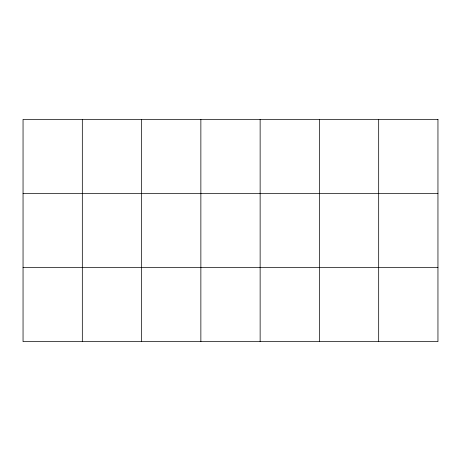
<?xml version="1.0" encoding="UTF-8"?>
<svg xmlns="http://www.w3.org/2000/svg" width="461" height="461" viewBox="0 0 461 461"><rect width="100%" height="100%" fill="white"/><g stroke="black" fill="none" stroke-linecap="round" stroke-linejoin="round"><path stroke-width="0.69" d="M23.05 193.453L437.95 193.453M23.05 267.547L437.95 267.547M378.677 119.364L378.677 341.636M319.41 119.364L319.41 341.636M260.137 119.364L260.137 341.636M200.863 119.364L200.863 341.636M141.59 119.364L141.59 341.636M82.323 119.364L82.323 341.636M437.95 119.364L23.05 119.364L23.05 341.636L437.95 341.636L437.95 119.364"/></g></svg>
